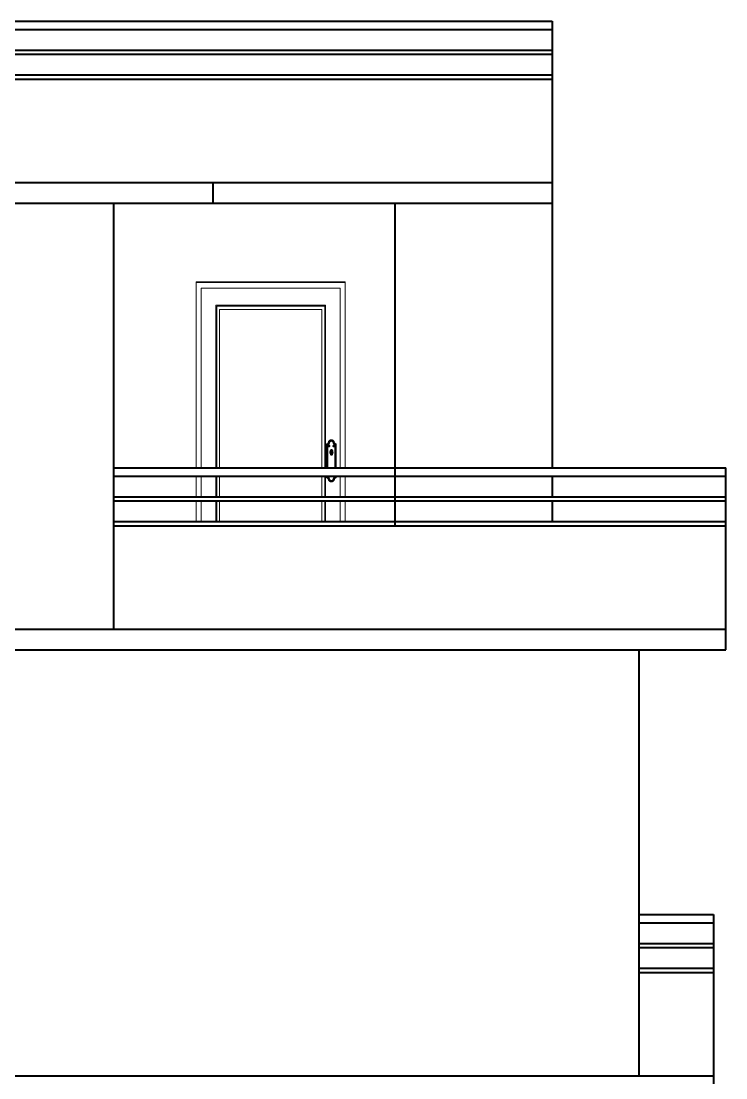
# Model space of a CAD drawing. Header units: inches. Extents: x 141029 to 166402, y -23568 to -18036.
# Drawn here: x 165021.1 to 165191.4, y -22408.5 to -22153 of the extents above; entities that cross this region are included whole.
import ezdxf

# ---------------------------------------------------------------- set-up
doc = ezdxf.new("R2010")
doc.units = ezdxf.units.IN
doc.header["$LTSCALE"] = 0.5
doc.header["$MEASUREMENT"] = 0
doc.layers.add('wall', color=1, linetype='Continuous', lineweight=40)
doc.layers.add('window', color=4, linetype='Continuous', lineweight=13)

msp = doc.modelspace()

# ---------------------------------------------------------------- linework, layer by layer
at = {"layer": 'wall'}
for p, q in [((164823.43, -22152.97), (165149.43, -22152.97)), ((165149.43, -22152.97), (165149.43, -22196.97)), ((164823.43, -22154.97), (165149.43, -22154.97)), ((164823.43, -22159.97), (165149.43, -22159.97)), ((164823.43, -22160.97), (165149.43, -22160.97)), ((164823.43, -22165.97), (165149.43, -22165.97)), ((164823.43, -22166.97), (165149.43, -22166.97)), ((164823.43, -22191.97), (165149.43, -22191.97)), ((165067.43, -22191.97), (165067.43, -22196.97)), ((164823.43, -22196.97), (165149.43, -22196.97)), ((165043.43, -22196.97), (165043.43, -22299.97)), ((165111.43, -22196.97), (165111.43, -22274.97)), ((165149.43, -22196.97), (165149.43, -22260.97)), ((165043.43, -22260.97), (165191.43, -22260.97)), ((165191.43, -22304.97), (165191.43, -22260.97)), ((165043.43, -22262.97), (165191.43, -22262.97)), ((165111.43, -22263.97), (165111.43, -22274.97)), ((165149.43, -22262.97), (165149.43, -22267.97)), ((165043.43, -22267.97), (165191.43, -22267.97)), ((165043.43, -22268.97), (165191.43, -22268.97)), ((165149.43, -22268.97), (165149.43, -22273.97)), ((165043.43, -22273.97), (165191.43, -22273.97)), ((165043.43, -22274.97), (165191.43, -22274.97)), ((164823.43, -22299.97), (165191.43, -22299.97)), ((164823.43, -22304.97), (165191.43, -22304.97)), ((165170.43, -22304.97), (165170.43, -22407.97)), ((165170.43, -22368.97), (165188.43, -22368.97)), ((165188.43, -22368.97), (165188.43, -22412.97)), ((165170.43, -22370.97), (165188.43, -22370.97)), ((165170.43, -22375.97), (165188.43, -22375.97)), ((165170.43, -22376.97), (165188.43, -22376.97)), ((165170.43, -22381.97), (165188.43, -22381.97)), ((165170.43, -22382.97), (165188.43, -22382.97)), ((164823.43, -22407.97), (165188.43, -22407.97))]:
    msp.add_line(p, q, dxfattribs=at)
at = {"layer": 'window'}
for p, q in [((165063.43, -22216.15), (165063.43, -22215.97)), ((165063.43, -22215.97), (165099.43, -22215.97)), ((165099.43, -22216.15), (165063.43, -22216.15)), ((165063.43, -22260.97), (165063.43, -22216.15)), ((165064.63, -22217.55), (165098.22, -22217.55)), ((165064.63, -22217.55), (165064.63, -22260.97)), ((165098.22, -22260.97), (165098.22, -22217.55)), ((165099.43, -22215.97), (165099.43, -22216.15)), ((165099.43, -22260.97), (165099.43, -22216.15)), ((165068.16, -22221.65), (165068.16, -22260.97)), ((165068.16, -22221.65), (165094.7, -22221.65)), ((165068.37, -22221.9), (165094.49, -22221.9)), ((165068.37, -22260.97), (165068.37, -22221.9)), ((165069.06, -22222.7), (165093.8, -22222.7)), ((165069.06, -22222.7), (165069.06, -22260.97)), ((165093.8, -22260.97), (165093.8, -22222.7)), ((165094.49, -22221.9), (165094.49, -22260.97)), ((165094.7, -22260.97), (165094.7, -22221.65)), ((165094.95, -22255.18), (165095.14, -22255.09)), ((165094.95, -22255.18), (165095.21, -22255.39)), ((165094.95, -22260.97), (165094.95, -22255.18)), ((165094.98, -22255.21), (165095.16, -22255.13)), ((165094.98, -22260.97), (165094.98, -22255.21)), ((165095.14, -22255.09), (165095.18, -22255.07)), ((165095.16, -22255.13), (165095.19, -22255.11)), ((165095.18, -22255.07), (165095.21, -22255.05)), ((165095.19, -22255.11), (165095.23, -22255.08)), ((165095.21, -22255.05), (165095.24, -22255.02)), ((165095.21, -22255.39), (165095.25, -22255.37)), ((165095.21, -22260.97), (165095.21, -22255.39)), ((165095.23, -22255.08), (165095.26, -22255.05)), ((165095.24, -22255.02), (165095.26, -22255)), ((165095.26, -22255.41), (165095.24, -22255.42)), ((165095.24, -22255.42), (165095.24, -22260.97)), ((165095.25, -22255.37), (165095.3, -22255.34)), ((165095.26, -22255), (165095.29, -22254.96)), ((165095.26, -22255.05), (165095.29, -22255.02)), ((165095.32, -22255.38), (165095.26, -22255.41)), ((165095.29, -22254.96), (165095.31, -22254.93)), ((165095.29, -22255.02), (165095.31, -22254.99)), ((165095.3, -22255.34), (165095.36, -22255.3)), ((165095.31, -22254.93), (165095.33, -22254.89)), ((165095.31, -22254.99), (165095.34, -22254.95)), ((165095.38, -22255.34), (165095.32, -22255.38)), ((165095.33, -22254.89), (165095.35, -22254.85)), ((165095.34, -22254.95), (165095.36, -22254.91)), ((165095.35, -22254.85), (165095.36, -22254.81)), ((165095.36, -22254.81), (165095.39, -22254.72)), ((165095.36, -22254.91), (165095.38, -22254.87)), ((165095.36, -22255.3), (165095.41, -22255.26)), ((165095.38, -22255.62), (165095.37, -22255.65)), ((165095.37, -22255.65), (165095.37, -22255.69)), ((165095.37, -22255.69), (165095.37, -22255.73)), ((165095.37, -22255.73), (165095.38, -22255.77)), ((165095.38, -22254.87), (165095.39, -22254.83)), ((165095.43, -22255.29), (165095.38, -22255.34)), ((165095.4, -22255.58), (165095.38, -22255.62)), ((165095.38, -22255.77), (165095.39, -22255.8)), ((165095.39, -22254.72), (165095.42, -22254.64)), ((165095.39, -22254.83), (165095.42, -22254.74)), ((165095.4, -22255.63), (165095.39, -22255.66)), ((165095.39, -22255.66), (165095.39, -22255.69)), ((165095.39, -22255.69), (165095.39, -22255.73)), ((165095.39, -22255.73), (165095.4, -22255.76)), ((165095.39, -22255.8), (165095.41, -22255.83)), ((165095.42, -22255.56), (165095.4, -22255.58)), ((165095.42, -22255.6), (165095.4, -22255.63)), ((165095.4, -22255.76), (165095.41, -22255.79)), ((165095.41, -22255.26), (165095.45, -22255.21)), ((165095.41, -22255.79), (165095.43, -22255.81)), ((165095.43, -22255.86), (165095.41, -22255.83)), ((165095.42, -22254.64), (165095.47, -22254.56)), ((165095.42, -22254.74), (165095.45, -22254.66)), ((165095.42, -22255.56), (165095.44, -22255.53)), ((165095.43, -22255.58), (165095.42, -22255.6)), ((165095.48, -22255.24), (165095.43, -22255.29)), ((165095.46, -22255.56), (165095.43, -22255.58)), ((165095.43, -22255.81), (165095.45, -22255.84)), ((165095.43, -22255.86), (165095.46, -22255.88)), ((165095.47, -22255.52), (165095.44, -22255.53)), ((165095.45, -22254.66), (165095.49, -22254.58)), ((165095.45, -22255.21), (165095.49, -22255.16)), ((165095.45, -22255.84), (165095.47, -22255.85)), ((165095.48, -22255.54), (165095.46, -22255.56)), ((165095.46, -22255.88), (165095.49, -22255.89)), ((165095.47, -22254.56), (165095.52, -22254.49)), ((165095.5, -22255.51), (165095.47, -22255.52)), ((165095.47, -22255.85), (165095.49, -22255.87)), ((165095.52, -22255.18), (165095.48, -22255.24)), ((165095.51, -22255.53), (165095.48, -22255.54)), ((165095.49, -22254.58), (165095.54, -22254.51)), ((165095.49, -22255.16), (165095.53, -22255.1)), ((165095.49, -22255.87), (165095.52, -22255.87)), ((165095.49, -22255.89), (165095.52, -22255.9)), ((165095.54, -22255.5), (165095.5, -22255.51)), ((165095.54, -22255.53), (165095.51, -22255.53)), ((165095.52, -22254.49), (165095.57, -22254.42)), ((165095.56, -22255.12), (165095.52, -22255.18)), ((165095.52, -22255.87), (165095.55, -22255.87)), ((165095.52, -22255.9), (165095.55, -22255.9)), ((165095.53, -22255.1), (165095.56, -22255.04)), ((165095.54, -22254.51), (165095.6, -22254.45)), ((165095.57, -22255.51), (165095.54, -22255.5)), ((165095.57, -22255.53), (165095.54, -22255.53)), ((165095.55, -22255.87), (165095.58, -22255.87)), ((165095.55, -22255.9), (165095.59, -22255.89)), ((165095.56, -22255.04), (165095.59, -22254.97)), ((165095.59, -22255.06), (165095.56, -22255.12)), ((165095.57, -22254.42), (165095.64, -22254.36)), ((165095.6, -22255.52), (165095.57, -22255.51)), ((165095.59, -22255.54), (165095.57, -22255.53)), ((165095.58, -22255.87), (165095.61, -22255.85)), ((165095.59, -22254.97), (165095.6, -22254.92)), ((165095.62, -22254.99), (165095.59, -22255.06)), ((165095.62, -22255.56), (165095.59, -22255.54)), ((165095.59, -22255.89), (165095.62, -22255.88)), ((165095.6, -22254.45), (165095.66, -22254.39)), ((165095.6, -22254.92), (165095.63, -22254.85)), ((165095.63, -22255.53), (165095.6, -22255.52)), ((165095.61, -22255.85), (165095.63, -22255.84)), ((165095.64, -22254.93), (165095.62, -22254.99)), ((165095.64, -22255.58), (165095.62, -22255.56)), ((165095.62, -22255.88), (165095.64, -22255.86)), ((165095.63, -22254.85), (165095.65, -22254.79)), ((165095.66, -22255.56), (165095.63, -22255.53)), ((165095.63, -22255.84), (165095.65, -22255.81)), ((165095.64, -22254.36), (165095.7, -22254.31)), ((165095.66, -22254.86), (165095.64, -22254.93)), ((165095.66, -22255.6), (165095.64, -22255.58)), ((165095.64, -22255.86), (165095.67, -22255.83)), ((165095.65, -22254.79), (165095.68, -22254.74)), ((165095.65, -22255.81), (165095.67, -22255.79)), ((165095.66, -22254.39), (165095.72, -22254.35)), ((165095.68, -22254.81), (165095.66, -22254.86)), ((165095.68, -22255.58), (165095.66, -22255.56)), ((165095.67, -22255.63), (165095.66, -22255.6)), ((165095.68, -22255.66), (165095.67, -22255.63)), ((165095.67, -22255.79), (165095.68, -22255.76)), ((165095.67, -22255.83), (165095.69, -22255.8)), ((165095.68, -22254.74), (165095.71, -22254.69)), ((165095.71, -22254.76), (165095.68, -22254.81)), ((165095.69, -22255.62), (165095.68, -22255.58)), ((165095.69, -22255.69), (165095.68, -22255.66)), ((165095.68, -22255.73), (165095.69, -22255.69)), ((165095.68, -22255.76), (165095.68, -22255.73)), ((165095.7, -22255.65), (165095.69, -22255.62)), ((165095.69, -22255.8), (165095.7, -22255.77)), ((165095.7, -22254.31), (165095.78, -22254.27)), ((165095.71, -22255.69), (165095.7, -22255.65)), ((165095.7, -22255.77), (165095.71, -22255.73)), ((165095.71, -22254.69), (165095.75, -22254.65)), ((165095.74, -22254.72), (165095.71, -22254.76)), ((165095.71, -22255.73), (165095.71, -22255.69)), ((165095.72, -22254.35), (165095.79, -22254.31)), ((165095.77, -22254.68), (165095.74, -22254.72)), ((165095.75, -22254.65), (165095.79, -22254.61)), ((165095.81, -22254.64), (165095.77, -22254.68)), ((165095.78, -22254.27), (165095.85, -22254.24)), ((165095.79, -22254.31), (165095.86, -22254.27)), ((165095.79, -22254.61), (165095.83, -22254.58)), ((165095.85, -22254.61), (165095.81, -22254.64)), ((165095.83, -22254.58), (165095.88, -22254.55)), ((165095.85, -22254.24), (165095.93, -22254.21)), ((165095.9, -22254.59), (165095.85, -22254.61)), ((165095.86, -22254.27), (165095.94, -22254.25)), ((165095.88, -22254.55), (165095.93, -22254.53)), ((165095.94, -22254.57), (165095.9, -22254.59)), ((165095.92, -22256.63), (165096.01, -22256.56)), ((165095.93, -22254.21), (165096.01, -22254.2)), ((165095.93, -22254.53), (165095.98, -22254.51)), ((165095.94, -22254.25), (165096.01, -22254.24)), ((165095.99, -22254.55), (165095.94, -22254.57)), ((165095.98, -22254.51), (165096.03, -22254.5)), ((165096.04, -22254.54), (165095.99, -22254.55)), ((165096.01, -22254.2), (165096.09, -22254.19)), ((165096.01, -22254.24), (165096.09, -22254.23)), ((165096.01, -22256.56), (165096.11, -22256.54)), ((165096.03, -22254.5), (165096.09, -22254.5)), ((165096.09, -22254.54), (165096.04, -22254.54)), ((165096.09, -22254.19), (165096.17, -22254.2)), ((165096.09, -22254.23), (165096.17, -22254.24)), ((165096.09, -22254.23), (165096.09, -22254.5)), ((165096.09, -22254.5), (165096.15, -22254.5)), ((165096.14, -22254.54), (165096.09, -22254.54)), ((165096.11, -22256.54), (165096.21, -22256.56)), ((165096.19, -22254.55), (165096.14, -22254.54)), ((165096.15, -22254.5), (165096.2, -22254.51)), ((165096.17, -22254.2), (165096.25, -22254.21)), ((165096.17, -22254.24), (165096.24, -22254.25)), ((165096.24, -22254.57), (165096.19, -22254.55)), ((165096.2, -22254.51), (165096.25, -22254.53)), ((165096.21, -22256.56), (165096.3, -22256.63)), ((165096.24, -22254.25), (165096.32, -22254.27)), ((165096.28, -22254.59), (165096.24, -22254.57)), ((165096.25, -22254.21), (165096.33, -22254.24)), ((165096.25, -22254.53), (165096.3, -22254.55)), ((165096.33, -22254.61), (165096.28, -22254.59)), ((165096.3, -22254.55), (165096.35, -22254.58)), ((165096.32, -22254.27), (165096.39, -22254.31)), ((165096.33, -22254.24), (165096.4, -22254.27)), ((165096.37, -22254.64), (165096.33, -22254.61)), ((165096.35, -22254.58), (165096.39, -22254.61)), ((165096.41, -22254.68), (165096.37, -22254.64)), ((165096.39, -22254.31), (165096.46, -22254.35)), ((165096.39, -22254.61), (165096.43, -22254.65)), ((165096.4, -22254.27), (165096.48, -22254.31)), ((165096.44, -22254.72), (165096.41, -22254.68)), ((165096.43, -22254.65), (165096.47, -22254.69)), ((165096.47, -22254.76), (165096.44, -22254.72)), ((165096.46, -22254.35), (165096.52, -22254.39)), ((165096.47, -22254.69), (165096.5, -22254.74)), ((165096.5, -22254.81), (165096.47, -22254.76)), ((165096.48, -22255.65), (165096.47, -22255.69)), ((165096.47, -22255.69), (165096.47, -22255.73)), ((165096.47, -22255.73), (165096.48, -22255.77)), ((165096.48, -22254.31), (165096.54, -22254.36)), ((165096.49, -22255.62), (165096.48, -22255.65)), ((165096.48, -22255.77), (165096.5, -22255.8)), ((165096.5, -22255.58), (165096.49, -22255.62)), ((165096.5, -22255.66), (165096.49, -22255.69)), ((165096.49, -22255.69), (165096.5, -22255.73)), ((165096.5, -22254.74), (165096.53, -22254.79)), ((165096.52, -22254.86), (165096.5, -22254.81)), ((165096.52, -22255.56), (165096.5, -22255.58)), ((165096.51, -22255.63), (165096.5, -22255.66)), ((165096.5, -22255.73), (165096.5, -22255.76)), ((165096.5, -22255.76), (165096.51, -22255.79)), ((165096.5, -22255.8), (165096.51, -22255.83)), ((165096.52, -22255.6), (165096.51, -22255.63)), ((165096.51, -22255.79), (165096.53, -22255.81)), ((165096.51, -22255.83), (165096.54, -22255.86)), ((165096.52, -22254.39), (165096.58, -22254.45)), ((165096.54, -22254.93), (165096.52, -22254.86)), ((165096.55, -22255.53), (165096.52, -22255.56)), ((165096.54, -22255.58), (165096.52, -22255.6)), ((165096.53, -22254.79), (165096.55, -22254.85)), ((165096.53, -22255.81), (165096.55, -22255.84)), ((165096.54, -22254.36), (165096.61, -22254.42)), ((165096.56, -22254.99), (165096.54, -22254.93)), ((165096.56, -22255.56), (165096.54, -22255.58)), ((165096.54, -22255.86), (165096.56, -22255.88)), ((165096.55, -22254.85), (165096.58, -22254.92)), ((165096.58, -22255.52), (165096.55, -22255.53)), ((165096.55, -22255.84), (165096.57, -22255.85)), ((165096.59, -22255.06), (165096.56, -22254.99)), ((165096.59, -22255.54), (165096.56, -22255.56)), ((165096.56, -22255.88), (165096.59, -22255.89)), ((165096.57, -22255.85), (165096.6, -22255.87)), ((165096.58, -22254.45), (165096.64, -22254.51)), ((165096.58, -22254.92), (165096.59, -22254.97)), ((165096.61, -22255.51), (165096.58, -22255.52)), ((165096.59, -22254.97), (165096.62, -22255.04)), ((165096.62, -22255.12), (165096.59, -22255.06)), ((165096.61, -22255.53), (165096.59, -22255.54)), ((165096.59, -22255.89), (165096.63, -22255.9)), ((165096.6, -22255.87), (165096.63, -22255.87)), ((165096.61, -22254.42), (165096.66, -22254.49)), ((165096.64, -22255.5), (165096.61, -22255.51)), ((165096.64, -22255.53), (165096.61, -22255.53)), ((165096.62, -22255.04), (165096.65, -22255.1)), ((165096.66, -22255.18), (165096.62, -22255.12)), ((165096.63, -22255.87), (165096.66, -22255.87)), ((165096.63, -22255.9), (165096.66, -22255.9)), ((165096.64, -22254.51), (165096.69, -22254.58)), ((165096.68, -22255.51), (165096.64, -22255.5)), ((165096.67, -22255.53), (165096.64, -22255.53)), ((165096.65, -22255.1), (165096.69, -22255.16)), ((165096.66, -22254.49), (165096.71, -22254.56)), ((165096.7, -22255.24), (165096.66, -22255.18)), ((165096.66, -22255.87), (165096.69, -22255.87)), ((165096.66, -22255.9), (165096.69, -22255.89)), ((165096.7, -22255.54), (165096.67, -22255.53)), ((165096.71, -22255.52), (165096.68, -22255.51)), ((165096.69, -22254.58), (165096.73, -22254.66)), ((165096.69, -22255.16), (165096.73, -22255.21)), ((165096.69, -22255.87), (165096.71, -22255.85)), ((165096.69, -22255.89), (165096.72, -22255.88)), ((165096.75, -22255.29), (165096.7, -22255.24)), ((165096.72, -22255.56), (165096.7, -22255.54)), ((165096.71, -22254.56), (165096.76, -22254.64)), ((165096.74, -22255.53), (165096.71, -22255.52)), ((165096.71, -22255.85), (165096.74, -22255.84)), ((165096.75, -22255.58), (165096.72, -22255.56)), ((165096.72, -22255.88), (165096.75, -22255.86)), ((165096.73, -22254.66), (165096.76, -22254.74)), ((165096.73, -22255.21), (165096.78, -22255.26)), ((165096.76, -22255.56), (165096.74, -22255.53)), ((165096.74, -22255.84), (165096.76, -22255.81)), ((165096.8, -22255.34), (165096.75, -22255.29)), ((165096.76, -22255.6), (165096.75, -22255.58)), ((165096.75, -22255.86), (165096.77, -22255.83)), ((165096.76, -22254.64), (165096.79, -22254.72)), ((165096.76, -22254.74), (165096.79, -22254.83)), ((165096.78, -22255.58), (165096.76, -22255.56)), ((165096.78, -22255.63), (165096.76, -22255.6)), ((165096.76, -22255.81), (165096.77, -22255.79)), ((165096.77, -22255.79), (165096.78, -22255.76)), ((165096.77, -22255.83), (165096.79, -22255.8)), ((165096.78, -22255.26), (165096.82, -22255.3)), ((165096.8, -22255.62), (165096.78, -22255.58)), ((165096.79, -22255.66), (165096.78, -22255.63)), ((165096.78, -22255.76), (165096.79, -22255.73)), ((165096.79, -22254.72), (165096.82, -22254.81)), ((165096.79, -22254.83), (165096.8, -22254.87)), ((165096.79, -22255.69), (165096.79, -22255.66)), ((165096.79, -22255.73), (165096.79, -22255.69)), ((165096.79, -22255.8), (165096.8, -22255.77)), ((165096.8, -22254.87), (165096.82, -22254.91)), ((165096.86, -22255.38), (165096.8, -22255.34)), ((165096.81, -22255.65), (165096.8, -22255.62)), ((165096.8, -22255.77), (165096.81, -22255.73)), ((165096.81, -22255.69), (165096.81, -22255.65)), ((165096.81, -22255.73), (165096.81, -22255.69)), ((165096.82, -22254.81), (165096.84, -22254.85)), ((165096.82, -22254.91), (165096.84, -22254.95)), ((165096.82, -22255.3), (165096.88, -22255.34)), ((165096.84, -22254.85), (165096.85, -22254.89)), ((165096.84, -22254.95), (165096.87, -22254.99)), ((165096.85, -22254.89), (165096.87, -22254.93)), ((165096.92, -22255.41), (165096.86, -22255.38)), ((165096.87, -22254.93), (165096.89, -22254.96)), ((165096.87, -22254.99), (165096.89, -22255.02)), ((165096.88, -22255.34), (165096.93, -22255.37)), ((165096.89, -22254.96), (165096.92, -22255)), ((165096.89, -22255.02), (165096.92, -22255.05)), ((165096.92, -22255), (165096.94, -22255.02)), ((165096.92, -22255.05), (165096.95, -22255.08)), ((165096.94, -22255.42), (165096.92, -22255.41)), ((165096.93, -22255.37), (165096.97, -22255.39)), ((165096.94, -22255.02), (165096.97, -22255.05)), ((165096.94, -22260.97), (165096.94, -22255.42)), ((165096.95, -22255.08), (165096.99, -22255.11)), ((165096.97, -22255.05), (165097, -22255.07)), ((165097.23, -22255.18), (165096.97, -22255.39)), ((165096.97, -22255.39), (165096.97, -22260.97)), ((165096.99, -22255.11), (165097.02, -22255.13)), ((165097, -22255.07), (165097.04, -22255.09)), ((165097.02, -22255.13), (165097.2, -22255.21)), ((165097.04, -22255.09), (165097.23, -22255.18)), ((165097.2, -22255.21), (165097.2, -22260.97)), ((165097.23, -22255.18), (165097.23, -22260.97)), ((165095.74, -22257.22), (165095.75, -22257.05)), ((165095.75, -22257.4), (165095.74, -22257.22)), ((165095.75, -22257.05), (165095.79, -22256.88)), ((165095.79, -22257.56), (165095.75, -22257.4)), ((165095.79, -22256.88), (165095.85, -22256.74)), ((165095.85, -22257.71), (165095.79, -22257.56)), ((165095.8, -22257.22), (165095.81, -22257.07)), ((165095.81, -22257.37), (165095.8, -22257.22)), ((165095.81, -22257.07), (165095.84, -22256.93)), ((165095.81, -22257.22), (165095.82, -22257.08)), ((165095.82, -22257.36), (165095.81, -22257.22)), ((165095.84, -22257.51), (165095.81, -22257.37)), ((165095.82, -22257.08), (165095.85, -22256.95)), ((165095.85, -22257.49), (165095.82, -22257.36)), ((165095.84, -22256.93), (165095.89, -22256.82)), ((165095.89, -22257.63), (165095.84, -22257.51)), ((165095.85, -22256.74), (165095.92, -22256.63)), ((165095.85, -22256.95), (165095.9, -22256.84)), ((165095.9, -22257.61), (165095.85, -22257.49)), ((165095.92, -22257.81), (165095.85, -22257.71)), ((165095.89, -22256.82), (165095.95, -22256.72)), ((165095.89, -22257.22), (165095.9, -22257.12)), ((165095.9, -22257.33), (165095.89, -22257.22)), ((165095.95, -22257.72), (165095.89, -22257.63)), ((165095.9, -22256.84), (165095.96, -22256.75)), ((165095.9, -22257.12), (165095.92, -22257.02)), ((165095.92, -22257.42), (165095.9, -22257.33)), ((165095.96, -22257.69), (165095.9, -22257.61)), ((165095.91, -22257.22), (165095.92, -22257.16)), ((165095.92, -22257.02), (165095.93, -22257.01)), ((165095.92, -22257.13), (165095.94, -22257.04)), ((165095.92, -22257.22), (165095.92, -22257.13)), ((165095.92, -22257.16), (165095.92, -22257.14)), ((165095.92, -22257.31), (165095.92, -22257.22)), ((165095.94, -22257.4), (165095.92, -22257.31)), ((165095.93, -22257.43), (165095.92, -22257.42)), ((165096.01, -22257.88), (165095.92, -22257.81)), ((165095.93, -22257.01), (165095.96, -22256.94)), ((165095.98, -22256.96), (165095.93, -22257.01)), ((165095.93, -22257.01), (165095.93, -22257.01)), ((165095.93, -22257.43), (165095.93, -22257.44)), ((165095.93, -22257.44), (165095.98, -22257.48)), ((165095.96, -22257.51), (165095.93, -22257.44)), ((165095.94, -22257.04), (165095.97, -22256.97)), ((165095.97, -22257.47), (165095.94, -22257.4)), ((165095.95, -22256.72), (165096.03, -22256.67)), ((165096.03, -22257.78), (165095.95, -22257.72)), ((165095.96, -22256.75), (165096.03, -22256.7)), ((165095.96, -22256.94), (165096, -22256.88)), ((165096, -22257.57), (165095.96, -22257.51)), ((165096.03, -22257.75), (165095.96, -22257.69)), ((165095.97, -22256.97), (165095.98, -22256.96)), ((165095.98, -22257.48), (165095.97, -22257.47)), ((165095.98, -22256.96), (165096.01, -22256.91)), ((165096.01, -22257.53), (165095.98, -22257.48)), ((165096, -22256.88), (165096.06, -22256.84)), ((165096, -22257.17), (165096.02, -22257.12)), ((165096, -22257.22), (165096, -22257.17)), ((165096, -22257.27), (165096, -22257.22)), ((165096.02, -22257.32), (165096, -22257.27)), ((165096.06, -22257.61), (165096, -22257.57)), ((165096.01, -22256.91), (165096.06, -22256.88)), ((165096.06, -22257.57), (165096.01, -22257.53)), ((165096.11, -22257.91), (165096.01, -22257.88)), ((165096.02, -22257.12), (165096.03, -22257.08)), ((165096.02, -22257.18), (165096.03, -22257.13)), ((165096.02, -22257.22), (165096.02, -22257.18)), ((165096.02, -22257.27), (165096.02, -22257.22)), ((165096.03, -22257.31), (165096.02, -22257.27)), ((165096.03, -22257.37), (165096.02, -22257.32)), ((165096.03, -22256.67), (165096.11, -22256.65)), ((165096.03, -22256.7), (165096.11, -22256.68)), ((165096.03, -22257.08), (165096.06, -22257.05)), ((165096.03, -22257.13), (165096.04, -22257.1)), ((165096.04, -22257.35), (165096.03, -22257.31)), ((165096.06, -22257.4), (165096.03, -22257.37)), ((165096.11, -22257.77), (165096.03, -22257.75)), ((165096.11, -22257.8), (165096.03, -22257.78)), ((165096.04, -22257.1), (165096.06, -22257.07)), ((165096.06, -22257.37), (165096.04, -22257.35)), ((165096.06, -22256.84), (165096.11, -22256.82)), ((165096.06, -22256.88), (165096.11, -22256.87)), ((165096.06, -22257.05), (165096.08, -22257.03)), ((165096.06, -22257.07), (165096.09, -22257.05)), ((165096.09, -22257.39), (165096.06, -22257.37)), ((165096.08, -22257.42), (165096.06, -22257.4)), ((165096.11, -22257.58), (165096.06, -22257.57)), ((165096.11, -22257.62), (165096.06, -22257.61)), ((165096.08, -22257.03), (165096.11, -22257.02)), ((165096.11, -22257.43), (165096.08, -22257.42)), ((165096.09, -22257.05), (165096.11, -22257.05)), ((165096.11, -22257.4), (165096.09, -22257.39)), ((165096.11, -22256.65), (165096.19, -22256.67)), ((165096.11, -22256.68), (165096.19, -22256.7)), ((165096.11, -22256.82), (165096.17, -22256.84)), ((165096.11, -22256.87), (165096.16, -22256.88)), ((165096.11, -22257.02), (165096.14, -22257.03)), ((165096.11, -22257.05), (165096.14, -22257.05)), ((165096.14, -22257.39), (165096.11, -22257.4)), ((165096.14, -22257.42), (165096.11, -22257.43)), ((165096.16, -22257.57), (165096.11, -22257.58)), ((165096.17, -22257.61), (165096.11, -22257.62)), ((165096.19, -22257.75), (165096.11, -22257.77)), ((165096.19, -22257.78), (165096.11, -22257.8)), ((165096.21, -22257.88), (165096.11, -22257.91)), ((165096.14, -22257.03), (165096.17, -22257.05)), ((165096.14, -22257.05), (165096.16, -22257.07)), ((165096.16, -22257.37), (165096.14, -22257.39)), ((165096.17, -22257.4), (165096.14, -22257.42)), ((165096.16, -22256.88), (165096.21, -22256.91)), ((165096.16, -22257.07), (165096.18, -22257.1)), ((165096.18, -22257.35), (165096.16, -22257.37)), ((165096.21, -22257.53), (165096.16, -22257.57)), ((165096.17, -22256.84), (165096.22, -22256.88)), ((165096.17, -22257.05), (165096.19, -22257.08)), ((165096.19, -22257.37), (165096.17, -22257.4)), ((165096.22, -22257.57), (165096.17, -22257.61)), ((165096.18, -22257.1), (165096.2, -22257.13)), ((165096.2, -22257.31), (165096.18, -22257.35)), ((165096.19, -22256.67), (165096.27, -22256.72)), ((165096.19, -22256.7), (165096.26, -22256.75)), ((165096.19, -22257.08), (165096.21, -22257.12)), ((165096.21, -22257.32), (165096.19, -22257.37)), ((165096.26, -22257.69), (165096.19, -22257.75)), ((165096.27, -22257.72), (165096.19, -22257.78)), ((165096.2, -22257.13), (165096.2, -22257.18)), ((165096.2, -22257.18), (165096.21, -22257.22)), ((165096.21, -22257.22), (165096.2, -22257.27)), ((165096.2, -22257.27), (165096.2, -22257.31)), ((165096.21, -22256.91), (165096.24, -22256.96)), ((165096.21, -22257.12), (165096.22, -22257.17)), ((165096.22, -22257.27), (165096.21, -22257.32)), ((165096.24, -22257.48), (165096.21, -22257.53)), ((165096.3, -22257.81), (165096.21, -22257.88)), ((165096.22, -22256.88), (165096.27, -22256.94)), ((165096.22, -22257.17), (165096.22, -22257.22)), ((165096.22, -22257.22), (165096.22, -22257.27)), ((165096.27, -22257.51), (165096.22, -22257.57)), ((165096.3, -22257.01), (165096.24, -22256.96)), ((165096.24, -22256.96), (165096.25, -22256.97)), ((165096.24, -22257.48), (165096.3, -22257.44)), ((165096.25, -22257.47), (165096.24, -22257.48)), ((165096.25, -22256.97), (165096.28, -22257.04)), ((165096.28, -22257.4), (165096.25, -22257.47)), ((165096.26, -22256.75), (165096.32, -22256.84)), ((165096.32, -22257.61), (165096.26, -22257.69)), ((165096.27, -22256.72), (165096.34, -22256.82)), ((165096.27, -22256.94), (165096.3, -22257.01)), ((165096.3, -22257.44), (165096.27, -22257.51)), ((165096.34, -22257.63), (165096.27, -22257.72)), ((165096.28, -22257.04), (165096.3, -22257.13)), ((165096.3, -22257.31), (165096.28, -22257.4)), ((165096.3, -22256.63), (165096.38, -22256.74)), ((165096.3, -22257.01), (165096.3, -22257.01)), ((165096.3, -22257.01), (165096.3, -22257.02)), ((165096.3, -22257.02), (165096.32, -22257.12)), ((165096.3, -22257.13), (165096.31, -22257.22)), ((165096.3, -22257.14), (165096.31, -22257.16)), ((165096.31, -22257.22), (165096.3, -22257.31)), ((165096.31, -22257.28), (165096.3, -22257.3)), ((165096.32, -22257.33), (165096.3, -22257.42)), ((165096.3, -22257.42), (165096.3, -22257.43)), ((165096.3, -22257.44), (165096.3, -22257.43)), ((165096.38, -22257.71), (165096.3, -22257.81)), ((165096.31, -22257.16), (165096.31, -22257.22)), ((165096.31, -22257.22), (165096.31, -22257.28)), ((165096.32, -22256.84), (165096.37, -22256.95)), ((165096.32, -22257.12), (165096.33, -22257.22)), ((165096.33, -22257.22), (165096.32, -22257.33)), ((165096.37, -22257.49), (165096.32, -22257.61)), ((165096.34, -22256.82), (165096.39, -22256.93)), ((165096.39, -22257.51), (165096.34, -22257.63)), ((165096.37, -22256.95), (165096.4, -22257.08)), ((165096.4, -22257.36), (165096.37, -22257.49)), ((165096.38, -22256.74), (165096.44, -22256.88)), ((165096.44, -22257.56), (165096.38, -22257.71)), ((165096.39, -22256.93), (165096.42, -22257.07)), ((165096.42, -22257.37), (165096.39, -22257.51)), ((165096.4, -22257.08), (165096.41, -22257.22)), ((165096.41, -22257.22), (165096.4, -22257.36)), ((165096.42, -22257.07), (165096.43, -22257.22)), ((165096.43, -22257.22), (165096.42, -22257.37)), ((165096.44, -22256.88), (165096.48, -22257.05)), ((165096.48, -22257.4), (165096.44, -22257.56)), ((165096.48, -22257.05), (165096.49, -22257.22)), ((165096.49, -22257.22), (165096.48, -22257.4)), ((165063.43, -22267.97), (165063.43, -22262.97)), ((165064.63, -22262.97), (165064.63, -22267.97)), ((165068.16, -22262.97), (165068.16, -22267.97)), ((165068.37, -22267.97), (165068.37, -22262.97)), ((165069.06, -22262.97), (165069.06, -22267.97)), ((165093.8, -22267.97), (165093.8, -22262.97)), ((165094.49, -22262.97), (165094.49, -22267.97)), ((165094.7, -22263.97), (165094.7, -22262.97)), ((165094.7, -22267.97), (165094.7, -22262.97)), ((165094.95, -22263.4), (165094.95, -22262.97)), ((165094.95, -22263.4), (165095.21, -22263.19)), ((165095.14, -22263.49), (165094.95, -22263.4)), ((165094.98, -22263.38), (165094.98, -22262.97)), ((165095.16, -22263.45), (165094.98, -22263.38)), ((165095.18, -22263.51), (165095.14, -22263.49)), ((165095.19, -22263.48), (165095.16, -22263.45)), ((165095.21, -22263.53), (165095.18, -22263.51)), ((165095.23, -22263.5), (165095.19, -22263.48)), ((165095.21, -22263.19), (165095.21, -22262.97)), ((165095.25, -22263.21), (165095.21, -22263.19)), ((165095.24, -22263.56), (165095.21, -22263.53)), ((165095.26, -22263.53), (165095.23, -22263.5)), ((165095.24, -22262.97), (165095.24, -22263.16)), ((165095.24, -22263.16), (165095.26, -22263.17)), ((165095.26, -22263.59), (165095.24, -22263.56)), ((165095.3, -22263.24), (165095.25, -22263.21)), ((165095.26, -22263.17), (165095.32, -22263.21)), ((165095.29, -22263.56), (165095.26, -22263.53)), ((165095.29, -22263.62), (165095.26, -22263.59)), ((165095.31, -22263.59), (165095.29, -22263.56)), ((165095.31, -22263.65), (165095.29, -22263.62)), ((165095.36, -22263.28), (165095.3, -22263.24)), ((165095.34, -22263.63), (165095.31, -22263.59)), ((165095.33, -22263.69), (165095.31, -22263.65)), ((165095.32, -22263.21), (165095.38, -22263.25)), ((165095.35, -22263.73), (165095.33, -22263.69)), ((165095.36, -22263.67), (165095.34, -22263.63)), ((165095.36, -22263.77), (165095.35, -22263.73)), ((165095.41, -22263.32), (165095.36, -22263.28)), ((165095.38, -22263.71), (165095.36, -22263.67)), ((165095.39, -22263.86), (165095.36, -22263.77)), ((165095.38, -22263.25), (165095.43, -22263.29)), ((165095.39, -22263.76), (165095.38, -22263.71)), ((165095.42, -22263.84), (165095.39, -22263.76)), ((165095.42, -22263.94), (165095.39, -22263.86)), ((165095.45, -22263.37), (165095.41, -22263.32)), ((165095.45, -22263.92), (165095.42, -22263.84)), ((165095.42, -22263.84), (165095.45, -22263.92)), ((165095.44, -22263.97), (165095.42, -22263.94)), ((165095.42, -22263.94), (165095.47, -22264.02)), ((165095.43, -22262.97), (165095.46, -22262.99)), ((165095.43, -22262.97), (165095.43, -22262.97)), ((165095.43, -22263.29), (165095.48, -22263.34)), ((165095.49, -22263.43), (165095.45, -22263.37)), ((165095.48, -22263.97), (165095.45, -22263.92)), ((165095.45, -22263.92), (165095.49, -22264)), ((165095.46, -22262.99), (165095.49, -22263)), ((165095.47, -22262.97), (165095.49, -22262.98)), ((165095.47, -22264.02), (165095.52, -22264.09)), ((165095.48, -22263.34), (165095.52, -22263.4)), ((165095.49, -22262.98), (165095.52, -22262.98)), ((165095.49, -22263), (165095.52, -22263.01)), ((165095.53, -22263.48), (165095.49, -22263.43)), ((165095.49, -22264), (165095.54, -22264.07)), ((165095.52, -22262.98), (165095.55, -22262.98)), ((165095.52, -22263.01), (165095.55, -22263.01)), ((165095.52, -22263.4), (165095.56, -22263.46)), ((165095.52, -22264.09), (165095.57, -22264.16)), ((165095.56, -22263.55), (165095.53, -22263.48)), ((165095.54, -22264.07), (165095.6, -22264.13)), ((165095.55, -22262.98), (165095.58, -22262.98)), ((165095.55, -22263.01), (165095.59, -22263)), ((165095.56, -22263.46), (165095.59, -22263.53)), ((165095.59, -22263.61), (165095.56, -22263.55)), ((165095.56, -22263.55), (165095.59, -22263.61)), ((165095.57, -22264.16), (165095.64, -22264.22)), ((165095.58, -22262.98), (165095.61, -22262.97)), ((165095.59, -22263), (165095.62, -22262.99)), ((165095.59, -22263.53), (165095.62, -22263.59)), ((165095.62, -22263.59), (165095.59, -22263.53)), ((165095.6, -22263.66), (165095.59, -22263.61)), ((165095.59, -22263.61), (165095.6, -22263.66)), ((165095.63, -22263.74), (165095.6, -22263.66)), ((165095.6, -22263.66), (165095.63, -22263.74)), ((165095.6, -22264.13), (165095.66, -22264.19)), ((165095.62, -22262.99), (165095.64, -22262.97)), ((165095.62, -22263.59), (165095.64, -22263.65)), ((165095.64, -22263.65), (165095.62, -22263.59)), ((165095.65, -22263.79), (165095.63, -22263.74)), ((165095.63, -22263.74), (165095.65, -22263.79)), ((165095.64, -22262.97), (165095.65, -22262.97)), ((165095.64, -22263.65), (165095.66, -22263.72)), ((165095.66, -22263.72), (165095.64, -22263.65)), ((165095.64, -22264.22), (165095.7, -22264.27)), ((165095.68, -22263.84), (165095.65, -22263.79)), ((165095.65, -22263.79), (165095.68, -22263.84)), ((165095.66, -22263.72), (165095.68, -22263.77)), ((165095.68, -22263.77), (165095.66, -22263.72)), ((165095.66, -22264.19), (165095.72, -22264.24)), ((165095.68, -22263.77), (165095.71, -22263.82)), ((165095.71, -22263.82), (165095.68, -22263.77)), ((165095.71, -22263.89), (165095.68, -22263.84)), ((165095.68, -22263.84), (165095.71, -22263.89)), ((165095.71, -22263.82), (165095.74, -22263.86)), ((165095.74, -22263.86), (165095.71, -22263.82)), ((165095.75, -22263.93), (165095.71, -22263.89)), ((165095.71, -22263.89), (165095.75, -22263.93)), ((165095.72, -22264.24), (165095.79, -22264.28)), ((165095.74, -22263.86), (165095.77, -22263.9)), ((165095.77, -22263.9), (165095.74, -22263.86)), ((165095.78, -22263.97), (165095.75, -22263.93)), ((165095.75, -22263.93), (165095.79, -22263.97)), ((165095.77, -22263.9), (165095.81, -22263.94)), ((165095.81, -22263.94), (165095.77, -22263.9)), ((165095.79, -22263.97), (165095.83, -22264.01)), ((165095.81, -22263.94), (165095.85, -22263.97)), ((165095.85, -22263.97), (165095.81, -22263.94)), ((165095.83, -22264.01), (165095.88, -22264.03)), ((165095.9, -22264), (165095.85, -22263.97)), ((165095.88, -22264.03), (165095.93, -22264.06)), ((165095.94, -22264.02), (165095.9, -22264)), ((165095.93, -22264.06), (165095.98, -22264.07)), ((165095.99, -22264.03), (165095.94, -22264.02)), ((165095.98, -22264.07), (165096.03, -22264.08)), ((165096.04, -22264.04), (165095.99, -22264.03)), ((165096.03, -22264.08), (165096.09, -22264.08)), ((165096.09, -22264.04), (165096.04, -22264.04)), ((165096.14, -22264.04), (165096.09, -22264.04)), ((165096.09, -22264.08), (165096.15, -22264.08)), ((165096.09, -22264.35), (165096.09, -22264.08)), ((165096.19, -22264.03), (165096.14, -22264.04)), ((165096.15, -22264.08), (165096.2, -22264.07)), ((165096.24, -22264.02), (165096.19, -22264.03)), ((165096.2, -22264.07), (165096.25, -22264.06)), ((165096.28, -22264), (165096.24, -22264.02)), ((165096.25, -22264.06), (165096.3, -22264.03)), ((165096.33, -22263.97), (165096.28, -22264)), ((165096.3, -22264.03), (165096.35, -22264.01)), ((165096.33, -22263.97), (165096.37, -22263.94)), ((165096.37, -22263.94), (165096.33, -22263.97)), ((165096.35, -22264.01), (165096.39, -22263.97)), ((165096.37, -22263.94), (165096.41, -22263.9)), ((165096.41, -22263.9), (165096.37, -22263.94)), ((165096.39, -22263.97), (165096.43, -22263.93)), ((165096.39, -22264.28), (165096.46, -22264.24)), ((165096.43, -22263.93), (165096.4, -22263.97)), ((165096.41, -22263.9), (165096.44, -22263.86)), ((165096.44, -22263.86), (165096.41, -22263.9)), ((165096.47, -22263.89), (165096.43, -22263.93)), ((165096.43, -22263.93), (165096.47, -22263.89)), ((165096.44, -22263.86), (165096.47, -22263.82)), ((165096.47, -22263.82), (165096.44, -22263.86)), ((165096.46, -22264.24), (165096.52, -22264.19)), ((165096.47, -22263.82), (165096.5, -22263.77)), ((165096.5, -22263.77), (165096.47, -22263.82)), ((165096.5, -22263.84), (165096.47, -22263.89)), ((165096.47, -22263.89), (165096.5, -22263.84)), ((165096.48, -22264.27), (165096.54, -22264.22)), ((165096.5, -22263.77), (165096.52, -22263.72)), ((165096.52, -22263.72), (165096.5, -22263.77)), ((165096.53, -22263.79), (165096.5, -22263.84)), ((165096.5, -22263.84), (165096.53, -22263.79)), ((165096.52, -22263.72), (165096.54, -22263.65)), ((165096.54, -22263.65), (165096.52, -22263.72)), ((165096.52, -22264.19), (165096.58, -22264.13)), ((165096.53, -22262.97), (165096.54, -22262.97)), ((165096.55, -22263.74), (165096.53, -22263.79)), ((165096.53, -22263.79), (165096.55, -22263.74)), ((165096.54, -22262.97), (165096.56, -22262.99)), ((165096.54, -22263.65), (165096.56, -22263.59)), ((165096.56, -22263.59), (165096.54, -22263.65)), ((165096.54, -22264.22), (165096.61, -22264.16)), ((165096.58, -22263.66), (165096.55, -22263.74)), ((165096.55, -22263.74), (165096.58, -22263.66)), ((165096.56, -22262.99), (165096.59, -22263)), ((165096.56, -22263.59), (165096.59, -22263.53)), ((165096.59, -22263.53), (165096.56, -22263.59)), ((165096.58, -22262.97), (165096.6, -22262.98)), ((165096.59, -22263.61), (165096.58, -22263.66)), ((165096.58, -22263.66), (165096.59, -22263.61)), ((165096.58, -22264.13), (165096.64, -22264.07)), ((165096.59, -22263), (165096.63, -22263.01)), ((165096.59, -22263.53), (165096.62, -22263.46)), ((165096.62, -22263.55), (165096.59, -22263.61)), ((165096.59, -22263.61), (165096.62, -22263.55)), ((165096.6, -22262.98), (165096.63, -22262.98)), ((165096.61, -22264.16), (165096.69, -22264.06)), ((165096.62, -22263.46), (165096.66, -22263.4)), ((165096.65, -22263.48), (165096.62, -22263.55)), ((165096.63, -22262.98), (165096.66, -22262.98)), ((165096.63, -22263.01), (165096.66, -22263.01)), ((165096.64, -22264.07), (165096.69, -22264)), ((165096.69, -22263.43), (165096.65, -22263.48)), ((165096.66, -22262.98), (165096.69, -22262.98)), ((165096.66, -22263.01), (165096.69, -22263)), ((165096.66, -22263.4), (165096.7, -22263.34)), ((165096.69, -22262.98), (165096.71, -22262.97)), ((165096.69, -22263), (165096.72, -22262.99)), ((165096.73, -22263.37), (165096.69, -22263.43)), ((165096.73, -22263.92), (165096.69, -22264)), ((165096.76, -22263.94), (165096.69, -22264.06)), ((165096.7, -22263.34), (165096.75, -22263.29)), ((165096.72, -22262.99), (165096.75, -22262.97)), ((165096.78, -22263.32), (165096.73, -22263.37)), ((165096.76, -22263.84), (165096.73, -22263.92)), ((165096.75, -22262.97), (165096.75, -22262.97)), ((165096.75, -22263.29), (165096.8, -22263.25)), ((165096.79, -22263.76), (165096.76, -22263.84)), ((165096.79, -22263.86), (165096.76, -22263.94)), ((165096.82, -22263.28), (165096.78, -22263.32)), ((165096.8, -22263.71), (165096.79, -22263.76)), ((165096.82, -22263.77), (165096.79, -22263.86)), ((165096.8, -22263.25), (165096.86, -22263.21)), ((165096.82, -22263.67), (165096.8, -22263.71)), ((165096.88, -22263.24), (165096.82, -22263.28)), ((165096.84, -22263.63), (165096.82, -22263.67)), ((165096.84, -22263.73), (165096.82, -22263.77)), ((165096.87, -22263.59), (165096.84, -22263.63)), ((165096.85, -22263.69), (165096.84, -22263.73)), ((165096.87, -22263.65), (165096.85, -22263.69)), ((165096.86, -22263.21), (165096.92, -22263.17)), ((165096.89, -22263.56), (165096.87, -22263.59)), ((165096.89, -22263.62), (165096.87, -22263.65)), ((165096.93, -22263.21), (165096.88, -22263.24)), ((165096.92, -22263.53), (165096.89, -22263.56)), ((165096.92, -22263.59), (165096.89, -22263.62)), ((165096.92, -22263.17), (165096.94, -22263.16)), ((165096.95, -22263.5), (165096.92, -22263.53)), ((165096.94, -22263.56), (165096.92, -22263.59)), ((165096.97, -22263.19), (165096.93, -22263.21)), ((165096.94, -22263.16), (165096.94, -22262.97)), ((165096.97, -22263.53), (165096.94, -22263.56)), ((165096.99, -22263.48), (165096.95, -22263.5)), ((165096.97, -22262.97), (165096.97, -22263.19)), ((165097.23, -22263.4), (165096.97, -22263.19)), ((165097, -22263.51), (165096.97, -22263.53)), ((165097.02, -22263.45), (165096.99, -22263.48)), ((165097.04, -22263.49), (165097, -22263.51)), ((165097.2, -22263.38), (165097.02, -22263.45)), ((165097.23, -22263.4), (165097.04, -22263.49)), ((165097.2, -22262.97), (165097.2, -22263.38)), ((165097.23, -22262.97), (165097.23, -22263.4)), ((165098.22, -22267.97), (165098.22, -22262.97)), ((165099.43, -22267.97), (165099.43, -22262.97)), ((165095.7, -22264.27), (165095.78, -22264.31)), ((165095.78, -22264.31), (165095.85, -22264.35)), ((165095.79, -22264.28), (165095.86, -22264.31)), ((165095.85, -22264.35), (165095.93, -22264.37)), ((165095.86, -22264.31), (165095.94, -22264.33)), ((165095.93, -22264.37), (165096.01, -22264.38)), ((165095.94, -22264.33), (165096.01, -22264.34)), ((165096.01, -22264.34), (165096.09, -22264.35)), ((165096.01, -22264.38), (165096.09, -22264.39)), ((165096.09, -22264.35), (165096.17, -22264.34)), ((165096.09, -22264.39), (165096.17, -22264.38)), ((165096.17, -22264.34), (165096.24, -22264.33)), ((165096.17, -22264.38), (165096.25, -22264.37)), ((165096.24, -22264.33), (165096.32, -22264.31)), ((165096.25, -22264.37), (165096.33, -22264.35)), ((165096.32, -22264.31), (165096.39, -22264.28)), ((165096.33, -22264.35), (165096.4, -22264.31)), ((165096.4, -22264.31), (165096.48, -22264.27)), ((165063.43, -22273.97), (165063.43, -22268.97)), ((165064.63, -22268.97), (165064.63, -22273.97)), ((165068.16, -22268.97), (165068.16, -22273.97)), ((165068.37, -22273.97), (165068.37, -22268.97)), ((165069.06, -22268.97), (165069.06, -22273.97)), ((165093.8, -22273.97), (165093.8, -22268.97)), ((165094.49, -22268.97), (165094.49, -22273.97)), ((165094.7, -22273.97), (165094.7, -22268.97)), ((165098.22, -22273.97), (165098.22, -22268.97)), ((165099.43, -22273.97), (165099.43, -22268.97))]:
    msp.add_line(p, q, dxfattribs=at)

doc.saveas('drawing.dxf')
